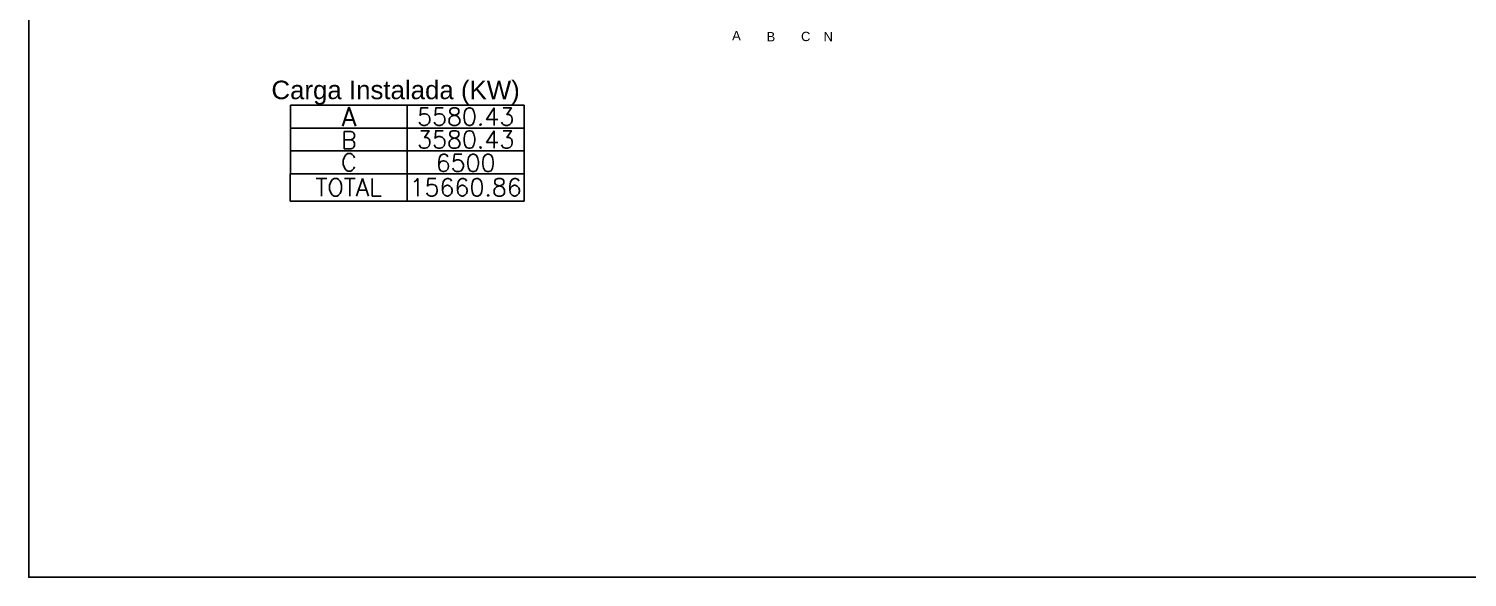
# Model space of a CAD drawing. Header units: metres. Extents: x 2426 to 2593, y 1997 to 2034.
# Drawn here: x 2455.91 to 2463.73, y 2012.88 to 2015.86 of the extents above; entities that cross this region are included whole.
import ezdxf

# ---------------------------------------------------------------- set-up
doc = ezdxf.new("R2010")
doc.units = ezdxf.units.M
for name, color, linetype in [('PDF3_COTA', 7, 'Continuous'), ('PDF3_Text', 7, 'Continuous'), ('VISTA FRONTAL', 7, 'Continuous')]:
    doc.layers.add(name, color=color, linetype=linetype)
doc.styles.add('N', font='romans.shx', dxfattribs={"height": 0.13})
doc.styles.add('PDF Arial', font='arial.ttf')

msp = doc.modelspace()

# ---------------------------------------------------------------- linework, layer by layer
at = {"layer": 'PDF3_COTA', "lineweight": 25}
for points in [[(2457.334, 2015.3398), (2457.334, 2015.4409), (2458.604, 2015.4409), (2458.604, 2015.317), (2457.334, 2015.317)], [(2457.334, 2015.2159), (2457.334, 2015.317), (2458.604, 2015.317), (2458.604, 2015.1931), (2457.334, 2015.1931)], [(2457.334, 2015.0904), (2457.334, 2015.1931), (2458.604, 2015.1931), (2458.604, 2015.0692), (2457.334, 2015.0692)], [(2458.604, 2015.0692), (2457.3324, 2015.0692), (2457.3324, 2014.9209), (2458.604, 2014.9209)]]:
    msp.add_lwpolyline(points, close=True, dxfattribs=at)
msp.add_lwpolyline([(2457.9682, 2014.9209), (2457.9682, 2015.136), (2457.9682, 2015.2371), (2457.9682, 2015.3398), (2457.9682, 2015.4409)], dxfattribs=at)
at = {"layer": 'VISTA FRONTAL', "color": 0, "ltscale": 0.25}
msp.add_lwpolyline([(2473.8695, 2012.8764), (2455.9099, 2012.8764), (2455.9099, 2020.6229), (2473.8695, 2020.6229)], close=True, dxfattribs=at)

# ---------------------------------------------------------------- texts
at = {"attachment_point": 5, "style": 'N'}
for s, width, gutter_width, insert, char_height in [('A', 0.634985, 0.0617, (2457.6515, 2015.379), 0.1027), ('5580.43', 0.634985, 0.4747, (2458.2865, 2015.379), 0.09494), ('B', 0.63417, 0.4747, (2457.6511, 2015.2518), 0.0949), ('3580.43', 0.634985, 0.4747, (2458.2865, 2015.2551), 0.09494), ('C', 0.63417, 0.4747, (2457.6511, 2015.1312), 0.0949), ('6500', 0.6358, 0.4747, (2458.2861, 2015.1279), 0.09494), ('TOTAL', 0.6358, 0.4747, (2457.6503, 2014.995), 0.09494), ('15660.86', 0.634985, 0.4747, (2458.2865, 2014.995), 0.09494)]:
    msp.add_mtext_dynamic_manual_height_columns(s, width=width, gutter_width=gutter_width, heights=[0], dxfattribs=dict(at, insert=insert, char_height=char_height))
at = {"layer": 'PDF3_Text', "color": 6, "char_height": 0.0508, "attachment_point": 7, "style": 'PDF Arial'}
for s, insert in [('A', (2459.7354, 2015.7939)), ('B', (2459.9229, 2015.7882)), ('C', (2460.1103, 2015.789))]:
    msp.add_mtext(s, dxfattribs=dict(at, insert=insert))
at = {"layer": 'PDF3_Text', "color": 4, "insert": (2460.2326, 2015.789), "char_height": 0.0508, "attachment_point": 7, "style": 'PDF Arial'}
msp.add_mtext('N', dxfattribs=at)
at = {"layer": 'PDF3_Text', "insert": (2457.2297, 2015.4439), "char_height": 0.10058, "attachment_point": 7, "style": 'PDF Arial'}
msp.add_mtext('Carga Instalada (KW)', dxfattribs=at)

doc.saveas('drawing.dxf')
